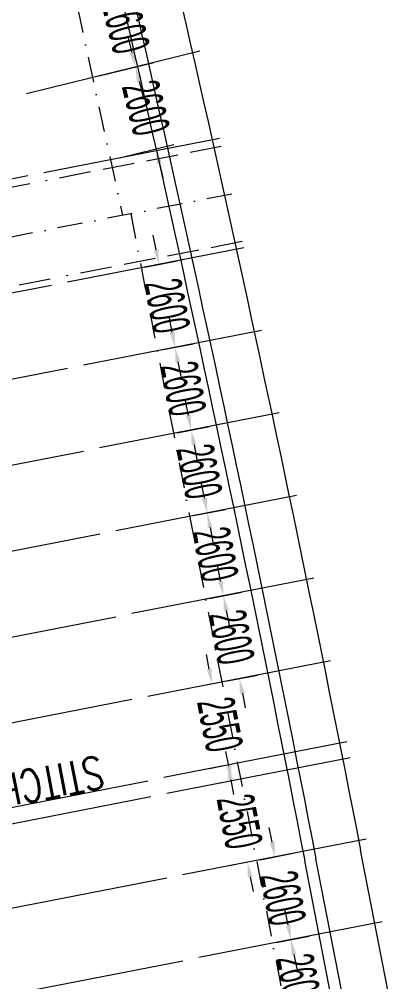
# Model space of a CAD drawing. Header units: millimetres. Extents: x 27228149 to 29012050, y 40856015 to 42918728.
# Drawn here: x 27369671 to 27381186, y 42616292 to 42645951 of the extents above; entities that cross this region are included whole.
import ezdxf

# ---------------------------------------------------------------- set-up
doc = ezdxf.new("R2010")
doc.units = ezdxf.units.MM
doc.header["$LTSCALE"] = 0.05
doc.linetypes.add('DGN Style 3', pattern=[27349.722329, 19535.51595, -7814.20638])
doc.linetypes.add('DGN Style 4', pattern=[31276.361035, 15628.41276, -7814.20638, 19.535516, -7814.20638])
doc.layers.get('Defpoints').update_dxf_attribs({"lineweight": 0})
for name, color, linetype, lineweight in [('OuterEdge_SBRamp', 7, 'Continuous', 0), ('PlacementCurve_SBRamp', 1, 'DGN Style 3', 0), ('S-_ANOT----_A-', 7, 'Continuous', 0), ('S-_ANOT----_T-', 7, 'Continuous', 0), ('S-_GRIDLINE_E- Adjusted', 6, 'DGN Style 4', 0), ('S-_SEG-----_E-SB', 3, 'Continuous', 13), ('S-_SEG-----_E-SBRamp', 3, 'Continuous', 13), ('S-_WALLLBW-_E-', 40, 'Continuous', 13)]:
    doc.layers.add(name, color=color, linetype=linetype, lineweight=lineweight)
doc.styles.add('Styletxt', font='txt.shx')
doc.styles.add('StyleWORKING', font='WORKING.shx')
doc.dimstyles.new('dim300', dxfattribs={"dimtxt": 750, "dimasz": 750, "dimexe": 375, "dimexo": 375, "dimgap": 375, "dimtad": 1, "dimdec": 0, "dimzin": 11, "dimdsep": 46, "dimtxsty": 'StyleWORKING', "dimsah": 1, "dimcen": 0.09, "dimclrd": 7, "dimclre": 7, "dimadec": 4, "dimazin": 3, "dimtfac": 1, "dimtdec": 0, "dimtmove": 0, "dimatfit": 3, "dimfxl": 1, "dimtolj": 1, "dimtzin": 0, "dimlwd": 0, "dimlwe": 0, "dimarcsym": 0})

# ---------------------------------------------------------------- blocks, each defined once
blk = doc.blocks.new('*D94')
at = {"layer": 'Defpoints', "color": 0, "linetype": 'Continuous', "transparency": 16777216}
for p in [(27371403, 42646700), (27373260, 42644480), (27372025, 42644175)]:
    blk.add_point(p, dxfattribs=at)
at = {"layer": 'S-_ANOT----_A-', "color": 7, "linetype": 'Continuous', "lineweight": 0, "transparency": 16777216}
for p, q in [((27372528, 42647451), (27372418, 42647897)), ((27373370, 42644033), (27373480, 42643586))]:
    blk.add_line(p, q, dxfattribs=at)
at = {"layer": 'S-_ANOT----_A-', "linetype": 'Continuous', "transparency": 16777216}
for p, q in [((27371514, 42646727), (27373196, 42647142)), ((27372137, 42644203), (27373818, 42644617))]:
    blk.add_line(p, q, dxfattribs=at)
at = {"layer": 'S-_ANOT----_A-', "color": 7, "linetype": 'Continuous', "transparency": 16777216}
for points in [[(27372602, 42647469), (27372453, 42647432), (27372638, 42647004)], [(27373444, 42644051), (27373296, 42644015), (27373260, 42644480)]]:
    blk.add_solid(points, dxfattribs=at)
at = {"layer": 'S-_ANOT----_A-', "color": 0, "linetype": 'Continuous', "transparency": 16777216, "insert": (27372950, 42645742), "char_height": 1150, "attachment_point": 5, "rotation": 283.8462, "style": 'StyleWORKING'}
blk.add_mtext('\\A1;{\\W0.47826;\\C0;2600}', dxfattribs=at)
blk = doc.blocks.new('*D95')
at = {"layer": 'Defpoints', "color": 0, "linetype": 'Continuous', "transparency": 16777216}
for p in [(27373433, 42638289), (27373930, 42635737), (27374475, 42635843)]:
    blk.add_point(p, dxfattribs=at)
at = {"layer": 'S-_ANOT----_A-', "color": 7, "linetype": 'Continuous', "lineweight": 0, "transparency": 16777216}
for p, q in [((27373890, 42638847), (27373802, 42639298)), ((27374563, 42635391), (27374651, 42634940))]:
    blk.add_line(p, q, dxfattribs=at)
at = {"layer": 'S-_ANOT----_A-', "linetype": 'Continuous', "transparency": 16777216}
for p, q in [((27373546, 42638311), (27374543, 42638505)), ((27374042, 42635759), (27375039, 42635953))]:
    blk.add_line(p, q, dxfattribs=at)
at = {"layer": 'S-_ANOT----_A-', "color": 7, "linetype": 'Continuous', "transparency": 16777216}
for points in [[(27373966, 42638861), (27373815, 42638832), (27373978, 42638395)], [(27374638, 42635406), (27374487, 42635377), (27374475, 42635843)]]:
    blk.add_solid(points, dxfattribs=at)
at = {"layer": 'S-_ANOT----_A-', "color": 0, "linetype": 'Continuous', "transparency": 16777216, "insert": (27374228, 42637119), "char_height": 1150, "attachment_point": 5, "rotation": 281.011, "style": 'StyleWORKING'}
blk.add_mtext('\\A1;{\\W0.47826;\\C0;2600}', dxfattribs=at)
blk = doc.blocks.new('*D96')
at = {"layer": 'Defpoints', "color": 0, "linetype": 'Continuous', "transparency": 16777216}
for p in [(27373930, 42635737), (27374971, 42633291), (27374426, 42633185)]:
    blk.add_point(p, dxfattribs=at)
at = {"layer": 'S-_ANOT----_A-', "color": 7, "linetype": 'Continuous', "lineweight": 0, "transparency": 16777216}
for p, q in [((27374387, 42636294), (27374299, 42636746)), ((27375059, 42632839), (27375147, 42632388))]:
    blk.add_line(p, q, dxfattribs=at)
at = {"layer": 'S-_ANOT----_A-', "linetype": 'Continuous', "transparency": 16777216}
for p, q in [((27374042, 42635759), (27375039, 42635953)), ((27374539, 42633207), (27375536, 42633401))]:
    blk.add_line(p, q, dxfattribs=at)
at = {"layer": 'S-_ANOT----_A-', "color": 7, "linetype": 'Continuous', "transparency": 16777216}
for points in [[(27374462, 42636309), (27374312, 42636280), (27374475, 42635843)], [(27375134, 42632854), (27374984, 42632825), (27374971, 42633291)]]:
    blk.add_solid(points, dxfattribs=at)
at = {"layer": 'S-_ANOT----_A-', "color": 0, "linetype": 'Continuous', "transparency": 16777216, "insert": (27374724, 42634567), "char_height": 1150, "attachment_point": 5, "rotation": 281.011, "style": 'StyleWORKING'}
blk.add_mtext('\\A1;{\\W0.47826;\\C0;2600}', dxfattribs=at)
blk = doc.blocks.new('*D97')
at = {"layer": 'Defpoints', "color": 0, "linetype": 'Continuous', "transparency": 16777216}
for p in [(27374426, 42633185), (27374923, 42630633), (27375468, 42630739)]:
    blk.add_point(p, dxfattribs=at)
at = {"layer": 'S-_ANOT----_A-', "color": 7, "linetype": 'Continuous', "lineweight": 0, "transparency": 16777216}
for p, q in [((27374884, 42633742), (27374796, 42634194)), ((27375556, 42630287), (27375644, 42629836))]:
    blk.add_line(p, q, dxfattribs=at)
at = {"layer": 'S-_ANOT----_A-', "linetype": 'Continuous', "transparency": 16777216}
for p, q in [((27374539, 42633207), (27375536, 42633401)), ((27375036, 42630654), (27376032, 42630848))]:
    blk.add_line(p, q, dxfattribs=at)
at = {"layer": 'S-_ANOT----_A-', "color": 7, "linetype": 'Continuous', "transparency": 16777216}
for points in [[(27374959, 42633757), (27374808, 42633728), (27374971, 42633291)], [(27375631, 42630302), (27375481, 42630272), (27375468, 42630739)]]:
    blk.add_solid(points, dxfattribs=at)
at = {"layer": 'S-_ANOT----_A-', "color": 0, "linetype": 'Continuous', "transparency": 16777216, "insert": (27375221, 42632015), "char_height": 1150, "attachment_point": 5, "rotation": 281.011, "style": 'StyleWORKING'}
blk.add_mtext('\\A1;{\\W0.47826;\\C0;2600}', dxfattribs=at)
blk = doc.blocks.new('*D98')
at = {"layer": 'Defpoints', "color": 0, "linetype": 'Continuous', "transparency": 16777216}
for p in [(27374923, 42630633), (27375419, 42628080), (27375965, 42628186)]:
    blk.add_point(p, dxfattribs=at)
at = {"layer": 'S-_ANOT----_A-', "color": 7, "linetype": 'Continuous', "lineweight": 0, "transparency": 16777216}
for p, q in [((27375380, 42631190), (27375292, 42631642)), ((27376052, 42627735), (27376140, 42627283))]:
    blk.add_line(p, q, dxfattribs=at)
at = {"layer": 'S-_ANOT----_A-', "linetype": 'Continuous', "transparency": 16777216}
for p, q in [((27375036, 42630654), (27376032, 42630848)), ((27375532, 42628102), (27376529, 42628296))]:
    blk.add_line(p, q, dxfattribs=at)
at = {"layer": 'S-_ANOT----_A-', "color": 7, "linetype": 'Continuous', "transparency": 16777216}
for points in [[(27375455, 42631205), (27375305, 42631175), (27375468, 42630739)], [(27376128, 42627750), (27375977, 42627720), (27375965, 42628186)]]:
    blk.add_solid(points, dxfattribs=at)
at = {"layer": 'S-_ANOT----_A-', "color": 0, "linetype": 'Continuous', "transparency": 16777216, "insert": (27375718, 42629463), "char_height": 1150, "attachment_point": 5, "rotation": 281.011, "style": 'StyleWORKING'}
blk.add_mtext('\\A1;{\\W0.47826;\\C0;2600}', dxfattribs=at)
blk = doc.blocks.new('*D99')
at = {"layer": 'Defpoints', "color": 0, "linetype": 'Continuous', "transparency": 16777216}
for p in [(27375419, 42628080), (27376461, 42625634), (27375916, 42625528)]:
    blk.add_point(p, dxfattribs=at)
at = {"layer": 'S-_ANOT----_A-', "color": 7, "linetype": 'Continuous', "lineweight": 0, "transparency": 16777216}
for p, q in [((27375877, 42628638), (27375789, 42629090)), ((27376549, 42625183), (27376637, 42624731))]:
    blk.add_line(p, q, dxfattribs=at)
at = {"layer": 'S-_ANOT----_A-', "linetype": 'Continuous', "transparency": 16777216}
for p, q in [((27375532, 42628102), (27376529, 42628296)), ((27376029, 42625550), (27377026, 42625744))]:
    blk.add_line(p, q, dxfattribs=at)
at = {"layer": 'S-_ANOT----_A-', "color": 7, "linetype": 'Continuous', "transparency": 16777216}
for points in [[(27375952, 42628653), (27375801, 42628623), (27375965, 42628186)], [(27376624, 42625197), (27376474, 42625168), (27376461, 42625634)]]:
    blk.add_solid(points, dxfattribs=at)
at = {"layer": 'S-_ANOT----_A-', "color": 0, "linetype": 'Continuous', "transparency": 16777216, "insert": (27376214, 42626911), "char_height": 1150, "attachment_point": 5, "rotation": 281.011, "style": 'StyleWORKING'}
blk.add_mtext('\\A1;{\\W0.47826;\\C0;2600}', dxfattribs=at)
blk = doc.blocks.new('*D100')
at = {"layer": 'Defpoints', "color": 0, "linetype": 'Continuous', "transparency": 16777216}
for p in [(27376218, 42622480), (27376498, 42622534), (27376985, 42620031)]:
    blk.add_point(p, dxfattribs=at)
at = {"layer": 'S-_ANOT----_A-', "color": 7, "linetype": 'Continuous', "lineweight": 0, "transparency": 16777216}
for p, q in [((27376130, 42622931), (27376042, 42623383)), ((27376793, 42619525), (27376881, 42619074))]:
    blk.add_line(p, q, dxfattribs=at)
at = {"layer": 'S-_ANOT----_A-', "linetype": 'Continuous', "transparency": 16777216}
for p, q in [((27376386, 42622512), (27375654, 42622370)), ((27376873, 42620009), (27376141, 42619867))]:
    blk.add_line(p, q, dxfattribs=at)
at = {"layer": 'S-_ANOT----_A-', "color": 7, "linetype": 'Continuous', "transparency": 16777216}
for points in [[(27376205, 42622946), (27376055, 42622917), (27376218, 42622480)], [(27376868, 42619540), (27376718, 42619511), (27376705, 42619977)]]:
    blk.add_solid(points, dxfattribs=at)
at = {"layer": 'S-_ANOT----_A-', "color": 0, "linetype": 'Continuous', "transparency": 16777216, "insert": (27376463, 42621229), "char_height": 1150, "attachment_point": 5, "rotation": 281.011, "style": 'StyleWORKING'}
blk.add_mtext('\\A1;{\\W0.47826;\\C0;2550}', dxfattribs=at)
blk = doc.blocks.new('*D101')
at = {"layer": 'Defpoints', "color": 0, "linetype": 'Continuous', "transparency": 16777216}
for p in [(27376985, 42620031), (27378048, 42617589), (27377482, 42617479)]:
    blk.add_point(p, dxfattribs=at)
at = {"layer": 'S-_ANOT----_A-', "color": 7, "linetype": 'Continuous', "lineweight": 0, "transparency": 16777216}
for p, q in [((27377464, 42620593), (27377376, 42621045)), ((27378136, 42617138), (27378224, 42616686))]:
    blk.add_line(p, q, dxfattribs=at)
at = {"layer": 'S-_ANOT----_A-', "linetype": 'Continuous', "transparency": 16777216}
for p, q in [((27377098, 42620053), (27378116, 42620251)), ((27377595, 42617501), (27378613, 42617699))]:
    blk.add_line(p, q, dxfattribs=at)
at = {"layer": 'S-_ANOT----_A-', "color": 7, "linetype": 'Continuous', "transparency": 16777216}
for points in [[(27377539, 42620608), (27377388, 42620578), (27377552, 42620141)], [(27378211, 42617152), (27378061, 42617123), (27378048, 42617589)]]:
    blk.add_solid(points, dxfattribs=at)
at = {"layer": 'S-_ANOT----_A-', "color": 0, "linetype": 'Continuous', "transparency": 16777216, "insert": (27377801, 42618866), "char_height": 1150, "attachment_point": 5, "rotation": 281.011, "style": 'StyleWORKING'}
blk.add_mtext('\\A1;{\\W0.47826;\\C0;2600}', dxfattribs=at)
blk = doc.blocks.new('*D102')
at = {"layer": 'Defpoints', "color": 0, "linetype": 'Continuous', "transparency": 16777216}
for p in [(27377482, 42617479), (27377979, 42614927), (27378545, 42615037)]:
    blk.add_point(p, dxfattribs=at)
at = {"layer": 'S-_ANOT----_A-', "color": 7, "linetype": 'Continuous', "lineweight": 0, "transparency": 16777216}
for p, q in [((27377960, 42618041), (27377872, 42618492)), ((27378633, 42614586), (27378721, 42614134))]:
    blk.add_line(p, q, dxfattribs=at)
at = {"layer": 'S-_ANOT----_A-', "linetype": 'Continuous', "transparency": 16777216}
for p, q in [((27377595, 42617501), (27378613, 42617699)), ((27378092, 42614949), (27379109, 42615147))]:
    blk.add_line(p, q, dxfattribs=at)
at = {"layer": 'S-_ANOT----_A-', "color": 7, "linetype": 'Continuous', "transparency": 16777216}
for points in [[(27378036, 42618056), (27377885, 42618026), (27378048, 42617589)], [(27378708, 42614600), (27378557, 42614571), (27378545, 42615037)]]:
    blk.add_solid(points, dxfattribs=at)
at = {"layer": 'S-_ANOT----_A-', "color": 0, "linetype": 'Continuous', "transparency": 16777216, "insert": (27378298, 42616314), "char_height": 1150, "attachment_point": 5, "rotation": 281.011, "style": 'StyleWORKING'}
blk.add_mtext('\\A1;{\\W0.47826;\\C0;2600}', dxfattribs=at)
blk = doc.blocks.new('*D964')
at = {"layer": 'Defpoints', "color": 0, "linetype": 'Continuous', "transparency": 16777216}
for p in [(27372025, 42644175), (27373882, 42641955), (27372647, 42641651)]:
    blk.add_point(p, dxfattribs=at)
at = {"layer": 'S-_ANOT----_A-', "color": 7, "linetype": 'Continuous', "lineweight": 0, "transparency": 16777216}
for p, q in [((27373150, 42644926), (27373040, 42645373)), ((27373992, 42641508), (27374102, 42641062))]:
    blk.add_line(p, q, dxfattribs=at)
at = {"layer": 'S-_ANOT----_A-', "linetype": 'Continuous', "transparency": 16777216}
for p, q in [((27372137, 42644203), (27373818, 42644617)), ((27372759, 42641678), (27374440, 42642093))]:
    blk.add_line(p, q, dxfattribs=at)
at = {"layer": 'S-_ANOT----_A-', "color": 7, "linetype": 'Continuous', "transparency": 16777216}
for points in [[(27373224, 42644945), (27373075, 42644908), (27373260, 42644480)], [(27374067, 42641527), (27373918, 42641490), (27373882, 42641955)]]:
    blk.add_solid(points, dxfattribs=at)
at = {"layer": 'S-_ANOT----_A-', "color": 0, "linetype": 'Continuous', "transparency": 16777216, "insert": (27373572, 42643218), "char_height": 1150, "attachment_point": 5, "rotation": 283.8462, "style": 'StyleWORKING'}
blk.add_mtext('\\A1;{\\W0.47826;\\C0;2600}', dxfattribs=at)
blk = doc.blocks.new('*D965')
at = {"layer": 'Defpoints', "color": 0, "linetype": 'Continuous', "transparency": 16777216}
for p in [(27375615, 42625470), (27375916, 42625528), (27376403, 42623025)]:
    blk.add_point(p, dxfattribs=at)
at = {"layer": 'S-_ANOT----_A-', "color": 7, "linetype": 'Continuous', "lineweight": 0, "transparency": 16777216}
for p, q in [((27375527, 42625921), (27375439, 42626373)), ((27376189, 42622515), (27376277, 42622063))]:
    blk.add_line(p, q, dxfattribs=at)
at = {"layer": 'S-_ANOT----_A-', "linetype": 'Continuous', "transparency": 16777216}
for p, q in [((27375803, 42625506), (27375050, 42625360)), ((27376290, 42623003), (27375537, 42622857))]:
    blk.add_line(p, q, dxfattribs=at)
at = {"layer": 'S-_ANOT----_A-', "color": 7, "linetype": 'Continuous', "transparency": 16777216}
for points in [[(27375602, 42625936), (27375451, 42625906), (27375615, 42625470)], [(27376265, 42622530), (27376114, 42622500), (27376102, 42622967)]]:
    blk.add_solid(points, dxfattribs=at)
at = {"layer": 'S-_ANOT----_A-', "color": 0, "linetype": 'Continuous', "transparency": 16777216, "insert": (27375859, 42624218), "char_height": 1150, "attachment_point": 5, "rotation": 281.011, "style": 'StyleWORKING'}
blk.add_mtext('\\A1;{\\W0.47826;\\C0;2550}', dxfattribs=at)

msp = doc.modelspace()

# ---------------------------------------------------------------- linework, layer by layer
at = {"layer": 'OuterEdge_SBRamp'}
msp.add_line((27387667.6, 42572771.6), (27378475.1, 42620014.6), dxfattribs=at)
at = {"layer": 'OuterEdge_SBRamp', "extrusion": (0, 0, -1)}
msp.add_arc((-26593202.7, 42467216.6), 800000, 166.1538047, 168.9889941, dxfattribs=at)
at = {"layer": 'PlacementCurve_SBRamp', "linetype": 'DGN Style 4'}
msp.add_line((27366499.1, 42669234.3), (27372853, 42639908), dxfattribs=at)
msp.add_lwpolyline([(27373108.2, 42639957.6), (27386235.5, 42572493, 0.0037085), (27389176, 42557956.4)], format="xyb", dxfattribs=at)
at = {"layer": 'S-_GRIDLINE_E- Adjusted'}
msp.add_line((27376224.1, 42640563.9), (27300241, 42625779.1), dxfattribs=at)
at = {"layer": 'S-_SEG-----_E-SB'}
for p, q in [((27369940.6, 42641124.1), (27356537.5, 42638516.1)), ((27370663.9, 42637750.1), (27357196.4, 42635129.6)), ((27357693, 42632577.5), (27371160.4, 42635198)), ((27358189.6, 42630025.3), (27371657, 42632645.8)), ((27358686.2, 42627473.2), (27372153.6, 42630093.7)), ((27359182.8, 42624921.1), (27372650.2, 42627541.6)), ((27373146.8, 42624989.4), (27359679.4, 42622368.9)), ((27360166.4, 42619865.9), (27373633.9, 42622486.4)), ((27360261.9, 42619375.1), (27373729.4, 42621995.6)), ((27360749, 42616872), (27374216.4, 42619492.5)), ((27361245.6, 42614319.9), (27374713, 42616940.4))]:
    msp.add_line(p, q, dxfattribs=at)
at = {"layer": 'S-_SEG-----_E-SB', "linetype": 'DGN Style 3'}
for p, q in [((27369994.4, 42640879.9), (27356585.2, 42638270.7)), ((27370625.7, 42637946.4), (27357158.2, 42635325.9))]:
    msp.add_line(p, q, dxfattribs=at)
at = {"layer": 'S-_SEG-----_E-SBRamp'}
for p, q in [((27375236.4, 42644966.7), (27369895.8, 42643650.4)), ((27375843.9, 42642272.7), (27370431.5, 42641219.6)), ((27376590, 42638903.2), (27371154.6, 42637845.6)), ((27377142.6, 42636362), (27371651.2, 42635293.5)), ((27377686.9, 42633819.1), (27372147.8, 42632741.3)), ((27378223, 42631274.7), (27372644.4, 42630189.2)), ((27378750.8, 42628728.6), (27373141, 42627637.1)), ((27379270.3, 42626180.9), (27373637.6, 42625084.9)), ((27379771.7, 42623680.7), (27374124.7, 42622581.9)), ((27379869.1, 42623190.3), (27374220.2, 42622091.1)), ((27380361.1, 42620688.2), (27374707.2, 42619588)), ((27380857.8, 42618136), (27375203.8, 42617035.9))]:
    msp.add_line(p, q, dxfattribs=at)
at = {"layer": 'S-_SEG-----_E-SBRamp', "linetype": 'DGN Style 3'}
for p, q in [((27375898.4, 42642028.7), (27370485.4, 42640975.4)), ((27376547.1, 42639098.6), (27371116.4, 42638041.9))]:
    msp.add_line(p, q, dxfattribs=at)
at = {"layer": 'S-_WALLLBW-_E-'}
for p, q in [((27389385.4, 42573105.9), (27380192.9, 42620348.9)), ((27388011.2, 42572838.5), (27378818.6, 42620081.5))]:
    msp.add_line(p, q, dxfattribs=at)
at = {"layer": 'S-_WALLLBW-_E-', "extrusion": (0, 0, -1)}
for radius in [801750, 800350]:
    msp.add_arc((-26593202.7, 42467216.6), radius, 166.1538047, 168.9889941, dxfattribs=at)

# ---------------------------------------------------------------- texts
at = {"layer": 'S-_ANOT----_T-', "linetype": 'Continuous', "style": 'Styletxt', "width": 0.75}
msp.add_text('STITCH', height=1000, rotation=191.01101, dxfattribs=at).set_placement((27372159, 42623263.4))

# ---------------------------------------------------------------- dimensions: what is measured, and where the dimension line sits
at = {"layer": 'S-_ANOT----_A-', "linetype": 'Continuous'}
for base, p1, p2, angle, override, picture, middle, turn in [((27373259.9, 42644479.6), (27371402.8, 42646699.6), (27372025, 42644175.2), 103.8462, {"dimscale": 1000, "dimtxt": 1.15, "dimasz": 0.46, "dimexe": 0.575, "dimexo": 0.115, "dimgap": 0.2875, "dimtad": 1, "dimjust": 0, "dimtih": 0, "dimtoh": 0, "dimlfac": 1, "dimsah": 1, "dimcen": 0, "dimse1": 0, "dimse2": 0, "dimclre": 256, "dimclrt": 0, "dimtol": 0, "dimtfac": 1, "dimtofl": 0, "dimtmove": 2, "dimatfit": 3, "dimfrac": 0, "dimtolj": 1, "dimlwe": 65535}, '*D94', (27372950.2, 42645742.1), 283.8462), ((27373882.2, 42641955.1), (27372025, 42644175.2), (27372647.2, 42641650.7), 103.8462, {"dimscale": 1000, "dimtxt": 1.15, "dimasz": 0.46, "dimexe": 0.575, "dimexo": 0.115, "dimgap": 0.2875, "dimtad": 1, "dimjust": 0, "dimtih": 0, "dimtoh": 0, "dimlfac": 1, "dimsah": 1, "dimcen": 0, "dimse1": 0, "dimse2": 0, "dimclre": 256, "dimclrt": 0, "dimtol": 0, "dimtfac": 1, "dimtofl": 0, "dimtmove": 2, "dimatfit": 3, "dimfrac": 0, "dimtolj": 1, "dimlwe": 65535}, '*D964', (27373572.4, 42643217.7), 283.8462), ((27374474.8, 42635842.9), (27373432.9, 42638288.9), (27373929.5, 42635736.8), 101.01101, {"dimscale": 1000, "dimtxt": 1.15, "dimasz": 0.46, "dimexe": 0.575, "dimexo": 0.115, "dimgap": 0.2875, "dimtad": 1, "dimjust": 0, "dimtih": 0, "dimtoh": 0, "dimlfac": 1, "dimsah": 1, "dimcen": 0, "dimse1": 0, "dimse2": 0, "dimclre": 256, "dimclrt": 0, "dimtol": 0, "dimtfac": 1, "dimtofl": 0, "dimtmove": 2, "dimatfit": 3, "dimfrac": 0, "dimtolj": 1, "dimlwe": 65535}, '*D95', (27374227.8, 42637119.2), 281.01101), ((27374971.4, 42633290.7), (27373929.5, 42635736.8), (27374426.1, 42633184.6), 101.01101, {"dimscale": 1000, "dimtxt": 1.15, "dimasz": 0.46, "dimexe": 0.575, "dimexo": 0.115, "dimgap": 0.2875, "dimtad": 1, "dimjust": 0, "dimtih": 0, "dimtoh": 0, "dimlfac": 1, "dimsah": 1, "dimcen": 0, "dimse1": 0, "dimse2": 0, "dimclre": 256, "dimclrt": 0, "dimtol": 0, "dimtfac": 1, "dimtofl": 0, "dimtmove": 2, "dimatfit": 3, "dimfrac": 0, "dimtolj": 1, "dimlwe": 65535}, '*D96', (27374724.4, 42634567.1), 281.01101), ((27375468, 42630738.6), (27374426.1, 42633184.6), (27374922.7, 42630632.5), 101.01101, {"dimscale": 1000, "dimtxt": 1.15, "dimasz": 0.46, "dimexe": 0.575, "dimexo": 0.115, "dimgap": 0.2875, "dimtad": 1, "dimjust": 0, "dimtih": 0, "dimtoh": 0, "dimlfac": 1, "dimsah": 1, "dimcen": 0, "dimse1": 0, "dimse2": 0, "dimclre": 256, "dimclrt": 0, "dimtol": 0, "dimtfac": 1, "dimtofl": 0, "dimtmove": 2, "dimatfit": 3, "dimfrac": 0, "dimtolj": 1, "dimlwe": 65535}, '*D97', (27375221, 42632014.9), 281.01101), ((27375964.6, 42628186.5), (27374922.7, 42630632.5), (27375419.3, 42628080.4), 101.01101, {"dimscale": 1000, "dimtxt": 1.15, "dimasz": 0.46, "dimexe": 0.575, "dimexo": 0.115, "dimgap": 0.2875, "dimtad": 1, "dimjust": 0, "dimtih": 0, "dimtoh": 0, "dimlfac": 1, "dimsah": 1, "dimcen": 0, "dimse1": 0, "dimse2": 0, "dimclre": 256, "dimclrt": 0, "dimtol": 0, "dimtfac": 1, "dimtofl": 0, "dimtmove": 2, "dimatfit": 3, "dimfrac": 0, "dimtolj": 1, "dimlwe": 65535}, '*D98', (27375717.6, 42629462.8), 281.01101), ((27376461.2, 42625634.3), (27375419.3, 42628080.4), (27375915.9, 42625528.2), 101.01101, {"dimscale": 1000, "dimtxt": 1.15, "dimasz": 0.46, "dimexe": 0.575, "dimexo": 0.115, "dimgap": 0.2875, "dimtad": 1, "dimjust": 0, "dimtih": 0, "dimtoh": 0, "dimlfac": 1, "dimsah": 1, "dimcen": 0, "dimse1": 0, "dimse2": 0, "dimclre": 256, "dimclrt": 0, "dimtol": 0, "dimtfac": 1, "dimtofl": 0, "dimtmove": 2, "dimatfit": 3, "dimfrac": 0, "dimtolj": 1, "dimlwe": 65535}, '*D99', (27376214.2, 42626910.7), 281.01101), ((27375614.5, 42625469.6), (27376402.9, 42623025.2), (27375915.9, 42625528.2), 101.01101, {"dimscale": 1000, "dimtxt": 1.15, "dimasz": 0.46, "dimexe": 0.575, "dimexo": 0.115, "dimgap": 0.2875, "dimtad": 1, "dimtih": 0, "dimtoh": 0, "dimlfac": 1, "dimsah": 1, "dimcen": 0, "dimse1": 0, "dimse2": 0, "dimclre": 256, "dimclrt": 0, "dimtol": 0, "dimtfac": 1, "dimtofl": 0, "dimtmove": 2, "dimatfit": 3, "dimfrac": 0, "dimtolj": 1, "dimlwe": 65535}, '*D965', (27375859.4, 42624218.3), 281.01101), ((27376217.9, 42622479.8), (27376985.5, 42620031.3), (27376498.4, 42622534.4), 101.01101, {"dimscale": 1000, "dimtxt": 1.15, "dimasz": 0.46, "dimexe": 0.575, "dimexo": 0.115, "dimgap": 0.2875, "dimtad": 1, "dimtih": 0, "dimtoh": 0, "dimlfac": 1, "dimsah": 1, "dimcen": 0, "dimse1": 0, "dimse2": 0, "dimclre": 256, "dimclrt": 0, "dimtol": 0, "dimtfac": 1, "dimtofl": 0, "dimtmove": 2, "dimatfit": 3, "dimfrac": 0, "dimtolj": 1, "dimlwe": 65535}, '*D100', (27376462.8, 42621228.5), 281.01101), ((27378048.2, 42617589.4), (27376985.5, 42620031.3), (27377482.1, 42617479.2), 101.01101, {"dimscale": 1000, "dimtxt": 1.15, "dimasz": 0.46, "dimexe": 0.575, "dimexo": 0.115, "dimgap": 0.2875, "dimtad": 1, "dimjust": 0, "dimtih": 0, "dimtoh": 0, "dimlfac": 1, "dimsah": 1, "dimcen": 0, "dimse1": 0, "dimse2": 0, "dimclre": 256, "dimclrt": 0, "dimtol": 0, "dimtfac": 1, "dimtofl": 0, "dimtmove": 2, "dimatfit": 3, "dimfrac": 0, "dimtolj": 1, "dimlwe": 65535}, '*D101', (27377801.3, 42618865.7), 281.01101), ((27378544.8, 42615037.2), (27377482.1, 42617479.2), (27377978.7, 42614927.1), 101.01101, {"dimscale": 1000, "dimtxt": 1.15, "dimasz": 0.46, "dimexe": 0.575, "dimexo": 0.115, "dimgap": 0.2875, "dimtad": 1, "dimjust": 0, "dimtih": 0, "dimtoh": 0, "dimlfac": 1, "dimsah": 1, "dimcen": 0, "dimse1": 0, "dimse2": 0, "dimclre": 256, "dimclrt": 0, "dimtol": 0, "dimtfac": 1, "dimtofl": 0, "dimtmove": 2, "dimatfit": 3, "dimfrac": 0, "dimtolj": 1, "dimlwe": 65535}, '*D102', (27378297.9, 42616313.5), 281.01101)]:
    dim = msp.add_linear_dim(base=base, p1=p1, p2=p2, angle=angle, text='{\\W0.47826;\\C0;<>}', dimstyle='dim300', override=override, dxfattribs=at)
    dim.commit()
    dim.dimension.update_dxf_attribs({"geometry": picture, "text_midpoint": middle, "dimtype": 160, "text_rotation": turn})

doc.saveas('drawing.dxf')
